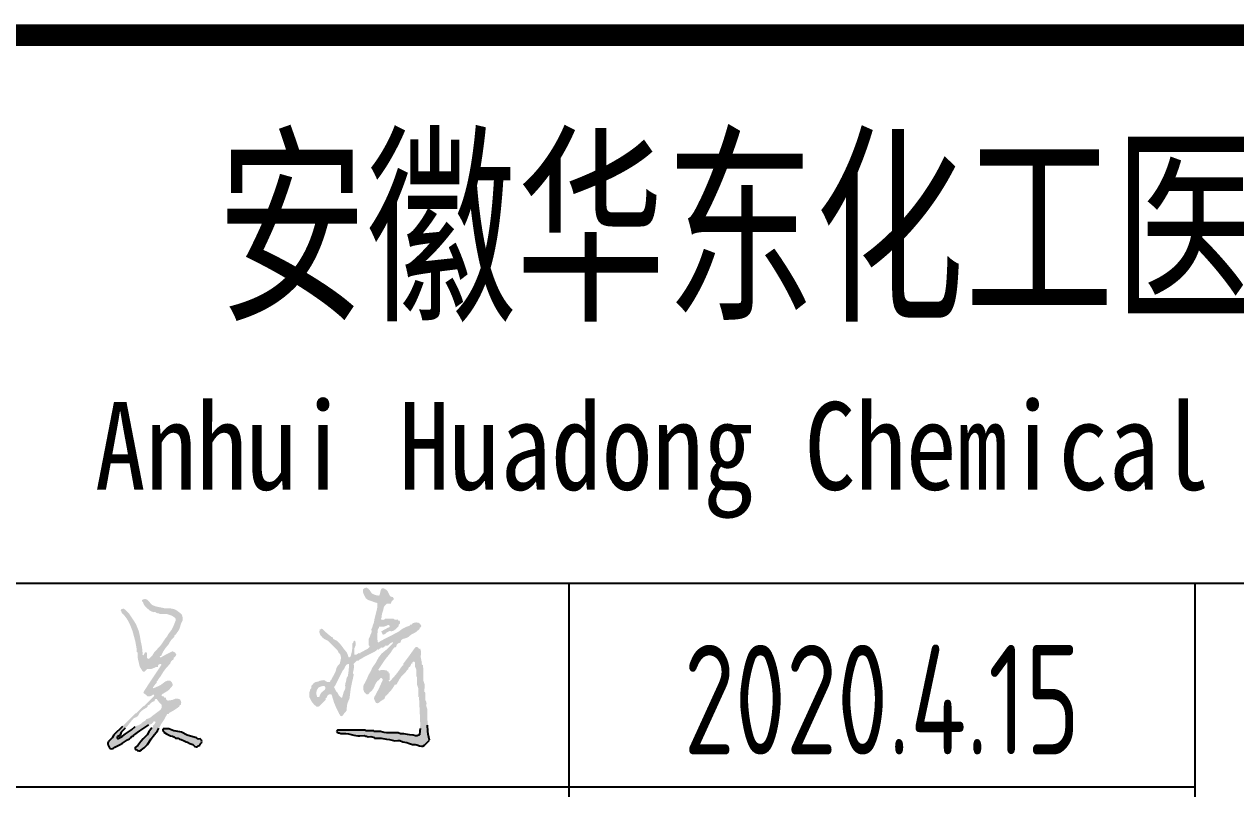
# Model space of a CAD drawing. Extents: x 84552 to 1115094, y -331058 to 102248.
# Drawn here: x 86682 to 88617, y 58753 to 59974 of the extents above; entities that cross this region are included whole.
import ezdxf
from ezdxf.enums import TextEntityAlignment as Align

# ---------------------------------------------------------------- set-up
doc = ezdxf.new("R2010")
doc.units = 0
doc.header["$LTSCALE"] = 1000
doc.header["$MEASUREMENT"] = 0
doc.styles.add('sceie', font='sceie.shx', dxfattribs={"width": 0.7, "bigfont": 'sceic.shx'})
doc.styles.add('宋体', font='', dxfattribs={"width": 0.6})
doc.styles.get('宋体').set_extended_font_data('SimSun')

msp = doc.modelspace()

# ---------------------------------------------------------------- hatches: boundary and pattern name
h = msp.add_hatch(color=256)
h.dxf.hatch_style = 1
h.paths.add_polyline_path([(86918, 58958.1), (86920.9, 58960.4), (86920.6, 58961.8), (86921.2, 58962.9), (86922.4, 58963.5), (86923.7, 58965.2), (86924.3, 58966.2), (86925, 58968.2), (86923.2, 58970.8), (86921.7, 58971.9), (86918.8, 58972.9), (86911.2, 58969.2), (86907.4, 58967.2), (86900, 58963), (86899, 58963.5), (86898.6, 58964.6), (86899, 58965.6), (86900.3, 58965.5), (86901.4, 58966.4), (86901.6, 58967.7), (86905.5, 58974.8), (86907.9, 58978.1), (86913, 58984.4), (86915.8, 58989.5), (86917.7, 58991.9), (86921.9, 58995.8), (86921.7, 58997.2), (86922.2, 58998.3), (86923.5, 58999), (86928.4, 59005.7), (86930.4, 59009.7), (86932.8, 59017.7), (86934.9, 59021.4), (86935.4, 59023.9), (86934.9, 59028.1), (86934.1, 59031), (86933.1, 59032.5), (86930.8, 59034.4), (86925.3, 59038.5), (86921.9, 59040.1), (86915.1, 59041.7), (86911.6, 59041.7), (86909.8, 59041.7), (86906.3, 59041.7), (86900.4, 59042.9), (86897.5, 59043.5), (86891.7, 59044.8), (86887.1, 59046.7), (86884.9, 59048.3), (86881.8, 59052.1), (86880.5, 59053.3), (86879.9, 59054), (86878.7, 59055.2), (86876.1, 59056.2), (86874.5, 59056.4), (86871.9, 59055.7), (86870.6, 59055), (86870.3, 59053.1), (86871.4, 59052.1), (86873.7, 59046.9), (86875.5, 59044.4), (86879.7, 59040.6), (86882.9, 59038), (86884.7, 59036.9), (86888.6, 59035.4), (86890.7, 59035.7), (86892.1, 59035.3), (86893.8, 59033.9), (86895.9, 59033.8), (86897.1, 59033.5), (86899, 59032.3), (86903.6, 59032.3), (86905.9, 59032.3), (86910.4, 59032.3), (86915.7, 59030.7), (86918.3, 59029.5), (86922.9, 59026.6), (86924.1, 59024.6), (86924.3, 59023), (86923.5, 59020.8), (86920, 59012), (86917.7, 59007.6), (86912, 59000), (86910.6, 58997.3), (86909.8, 58996), (86907.8, 58993.7), (86901.6, 58984.4), (86898, 58979.9), (86890.1, 58971.9), (86887.1, 58966.8), (86885.1, 58964.4), (86880.7, 58960.4), (86880.3, 58961.4), (86879.2, 58961.9), (86878.1, 58961.4), (86878.1, 58965.2), (86878.1, 58967.1), (86878.1, 58970.8), (86876.9, 58971.1), (86876.3, 58971.2), (86875, 58971.3), (86874.2, 58969.4), (86873.7, 58968.4), (86872.4, 58966.7), (86871.5, 58966.8), (86871, 58967.9), (86871.4, 58968.7), (86871, 58972.9), (86870.8, 58975), (86870.3, 58979.2), (86869.5, 58983.3), (86869.1, 58985.4), (86868.2, 58989.6), (86867.2, 58995.9), (86866.6, 58999), (86865.1, 59005.2), (86861.5, 59014.4), (86859.1, 59018.9), (86853.7, 59027.1), (86850.1, 59032.5), (86848, 59035.1), (86843.2, 59039.6), (86841.3, 59040.8), (86839.7, 59040.9), (86837.5, 59040.1), (86836.6, 59039.6), (86836.3, 59038.3), (86837, 59037.5), (86837.8, 59034.6), (86838.8, 59033.1), (86841.2, 59031.3), (86845.7, 59025.4), (86847.7, 59022.2), (86851.1, 59015.6), (86854.5, 59007.1), (86855.9, 59002.6), (86858.3, 58993.7), (86859, 58991.2), (86859.3, 58990), (86859.9, 58987.5), (86860.7, 58982.5), (86861.2, 58980), (86862, 58975), (86861.6, 58973.3), (86862.1, 58971.8), (86863.6, 58970.8), (86863.3, 58964.5), (86863.7, 58961.3), (86865.1, 58955.2), (86866.3, 58949.9), (86867.4, 58947.2), (86870.3, 58942.7), (86871.2, 58941.1), (86872.6, 58940.4), (86874.5, 58940.6), (86876.2, 58942.3), (86877, 58943.1), (86878.7, 58944.8), (86884, 58944.6), (86886.8, 58945.2), (86891.7, 58947.4), (86893.3, 58948), (86894.2, 58948.1), (86895.9, 58947.9), (86895.8, 58950.4), (86897.5, 58952.3), (86900, 58952.6), (86901, 58952.1), (86901.2, 58950.8), (86900.5, 58950), (86889.6, 58933.8), (86884.2, 58925.7), (86873.5, 58909.3), (86872.6, 58907.6), (86873.3, 58905.6), (86875, 58904.7), (86876.8, 58903.3), (86877.6, 58902.6), (86879.2, 58901), (86882.7, 58901), (86884.7, 58901.6), (86887.5, 58903.6), (86888.3, 58903.9), (86889, 58903.7), (86889.6, 58903.1), (86889.8, 58902.3), (86889.6, 58901.7), (86889.1, 58901), (86883, 58895), (86880, 58891.9), (86874, 58885.9), (86873.1, 58885.5), (86872.7, 58885.3), (86871.9, 58884.9), (86867.7, 58880.7), (86865.6, 58878.6), (86861.5, 58874.4), (86860.6, 58874), (86860.2, 58873.8), (86859.4, 58873.4), (86845.8, 58859.9), (86839.1, 58853.1), (86825.5, 58839.5), (86822.6, 58834.9), (86820.7, 58832.8), (86816.7, 58829.1), (86815.7, 58826.8), (86815.6, 58825.3), (86816.1, 58822.9), (86817.2, 58820.8), (86817.7, 58819.8), (86818.8, 58817.7), (86822.2, 58817.4), (86824.2, 58817.9), (86827.1, 58819.7), (86835.3, 58823.9), (86839.3, 58826.4), (86846.9, 58831.7), (86850.2, 58833.4), (86851.8, 58834.6), (86854.2, 58837.5), (86855.6, 58837.2), (86856.7, 58837.8), (86857.3, 58839), (86866.9, 58845.7), (86871.7, 58849), (86881.3, 58855.7), (86884.3, 58856.3), (86885.8, 58857.2), (86888, 58859.3), (86888.5, 58860.5), (86889.4, 58861), (86890.6, 58860.9), (86891.6, 58860.4), (86891.9, 58859.1), (86891.2, 58858.3), (86890.1, 58856.4), (86889.3, 58855.5), (86887.5, 58854.1), (86887.8, 58852.7), (86887.2, 58851.6), (86886, 58851), (86882.7, 58846.6), (86881.2, 58844.3), (86878.7, 58839.5), (86874.5, 58835.4), (86872.4, 58833.3), (86868.2, 58829.1), (86865.3, 58824.7), (86863.4, 58822.7), (86859.4, 58819.2), (86859.1, 58817.7), (86859.4, 58816.7), (86860.4, 58815.6), (86861.2, 58816.1), (86862.4, 58815.5), (86862.5, 58814.5), (86865.1, 58813.8), (86867, 58814.1), (86869.3, 58815.6), (86873.6, 58818.7), (86875.6, 58820.5), (86879.2, 58824.4), (86885, 58833.4), (86888.3, 58837.7), (86895.3, 58845.8), (86897.4, 58850), (86898.5, 58852), (86900.5, 58856.2), (86904.9, 58862.6), (86906.9, 58866), (86910.4, 58872.9), (86911.8, 58872.6), (86912.9, 58873.2), (86913.6, 58874.4), (86920.4, 58878.3), (86923.8, 58880.4), (86930.2, 58884.9), (86930.1, 58886.2), (86931, 58887.3), (86932.3, 58887.5), (86932.9, 58890.8), (86932.6, 58892.7), (86931.3, 58895.8), (86928.6, 58897), (86927, 58897.4), (86924, 58897.4), (86919.2, 58895.5), (86916.6, 58894.9), (86911.5, 58894.2), (86909.5, 58895.4), (86908.7, 58896.7), (86908.4, 58898.9), (86907, 58898.7), (86905.9, 58899.2), (86905.2, 58900.5), (86904.2, 58901.2), (86903.3, 58901.4), (86902.1, 58901), (86901.7, 58902.7), (86902.2, 58904.2), (86903.7, 58905.2), (86909.8, 58908.8), (86912.8, 58911), (86917.7, 58916.1), (86919.1, 58918.5), (86919.2, 58920.4), (86918.3, 58922.9), (86917, 58924.1), (86916.4, 58924.8), (86915.1, 58926), (86911.9, 58926.2), (86910.2, 58925.9), (86907.3, 58924.5), (86900.4, 58919.4), (86896.5, 58917.3), (86888.6, 58914), (86887.9, 58914.2), (86887.6, 58915.1), (86888, 58915.6), (86890.2, 58918.6), (86891.3, 58920.1), (86893.8, 58922.9), (86893.5, 58924.3), (86894.1, 58925.4), (86895.3, 58926), (86896.7, 58928.7), (86897.5, 58930), (86899.5, 58932.3), (86905, 58941.1), (86908.2, 58945.4), (86915.1, 58953.1), (86916.7, 58956.5)])
h.paths.add_polyline_path([(86892.5, 58897), (86893.8, 58896.8), (86896.6, 58892.9), (86898.2, 58891), (86901.6, 58887.5), (86901.9, 58884.3), (86901.5, 58882.5), (86900, 58879.7), (86895, 58875.9), (86892.5, 58874), (86887.5, 58870.3), (86883.8, 58867.3), (86881.6, 58866.1), (86877.1, 58864.5), (86875.9, 58862.7), (86874.9, 58861.9), (86872.9, 58860.9), (86868.2, 58856.9), (86865.3, 58855.2), (86859.4, 58853.1), (86853.6, 58847.7), (86850.4, 58845.3), (86843.8, 58841.1), (86839.2, 58837.4), (86836.6, 58835.8), (86831.3, 58833.3), (86831.3, 58833.7), (86831.1, 58834.1), (86830.7, 58834.3), (86830.7, 58835.8), (86831.4, 58836.9), (86832.8, 58837.5), (86835.2, 58839.3), (86836.2, 58840.8), (86837, 58843.7), (86841.2, 58847.9), (86843.2, 58850), (86847.4, 58854.1), (86850.1, 58857.6), (86851.5, 58859.4), (86854.2, 58863), (86856.4, 58865.4), (86857.9, 58866.5), (86860.9, 58867.7), (86863.4, 58869.4), (86864.4, 58870.7), (86865.6, 58873.4), (86870, 58878.1), (86872.6, 58880.1), (86878.1, 58883.3), (86879, 58884.3), (86879.3, 58885.1), (86879.2, 58886.4), (86880.5, 58887), (86881.1, 58887.3), (86882.3, 58888), (86885.1, 58890.9), (86886.9, 58892.1), (86890.6, 58893.7), (86890.6, 58894.6), (86890.6, 58895), (86890.6, 58895.8), (86891.6, 58896.7)], flags=16)
h.paths.add_polyline_path([(86942.6, 58839.3), (86933.4, 58843.7), (86925.1, 58845.2), (86921, 58846.2), (86913, 58848.9), (86909.5, 58848.9), (86907.7, 58848.9), (86904.2, 58848.9), (86903.5, 58848.3), (86903.4, 58847.6), (86903.7, 58846.8), (86904.4, 58845.6), (86904.7, 58845), (86905.2, 58843.7), (86909.2, 58841.1), (86911.3, 58839.9), (86915.6, 58838), (86919.2, 58837.2), (86921, 58836.4), (86924, 58834.3), (86926.6, 58834.5), (86928.1, 58834.1), (86930.2, 58832.8), (86932.7, 58831.9), (86934, 58831.5), (86936.5, 58830.7), (86940.7, 58828.6), (86942.7, 58827.6), (86946.9, 58825.5), (86949.9, 58824.9), (86951.5, 58824), (86953.7, 58821.8), (86954.1, 58821.4), (86954.3, 58821.2), (86954.7, 58820.8), (86956.8, 58820.2), (86958.3, 58820.5), (86959.9, 58821.8), (86961.7, 58822.6), (86962.5, 58823.3), (86963.6, 58825), (86965.3, 58826.9), (86965.7, 58828.7), (86965.1, 58831.2), (86964.3, 58832), (86963.9, 58832.5), (86963.1, 58833.3), (86960.7, 58832.9), (86959.1, 58833.3), (86957.3, 58834.9), (86947.5, 58837.5)])
h.paths.add_polyline_path([(87327.5, 58840.7), (87326.8, 58845.5), (87326.2, 58855.2), (87327, 58855.5), (87327.3, 58856.6), (87326.7, 58857.3), (87325.8, 58866.4), (87325.7, 58871), (87326.2, 58880.2), (87325.3, 58882.7), (87324.9, 58883.9), (87324.1, 58886.4), (87324.7, 58889.7), (87324.5, 58891.7), (87323, 58894.8), (87323, 58899.3), (87323, 58901.6), (87323, 58906.2), (87322.2, 58907.5), (87321.8, 58908.1), (87320.9, 58909.3), (87321.5, 58913.9), (87321.6, 58916.2), (87321.5, 58920.8), (87319.8, 58925.6), (87319.4, 58928.2), (87319.4, 58933.3), (87319.7, 58940.4), (87319.6, 58944), (87318.9, 58951), (87317.6, 58951.5), (87316.9, 58952.8), (87317.3, 58954.1), (87316.5, 58958.3), (87316.1, 58960.4), (87315.2, 58964.6), (87316.1, 58969.5), (87316, 58972.2), (87314.7, 58977.1), (87313.3, 58976.8), (87312.2, 58977.4), (87311.6, 58978.6), (87309.6, 58979.8), (87307.6, 58979.6), (87305.8, 58978.1), (87298.6, 58968), (87295, 58963), (87287.6, 58953.1), (87287.8, 58951.7), (87287.3, 58950.6), (87286, 58950), (87278.7, 58939.5), (87274.7, 58934.5), (87266.2, 58925), (87265.6, 58925), (87265.3, 58925), (87264.7, 58925), (87264.2, 58925.8), (87264.8, 58927), (87265.7, 58927.1), (87265.7, 58931.2), (87265.7, 58933.3), (87265.7, 58937.5), (87264.5, 58937.9), (87264, 58939.5), (87264.7, 58940.6), (87263.3, 58940.4), (87262.2, 58940.9), (87261.6, 58942.2), (87257, 58943), (87254.7, 58943.1), (87250.1, 58942.7), (87250, 58942.2), (87249.5, 58941.9), (87249.1, 58942.2), (87248.1, 58942.6), (87247.8, 58944), (87248.5, 58944.8), (87255.7, 58955.7), (87259.6, 58961.1), (87267.8, 58971.3), (87269.8, 58974.7), (87270.9, 58976.3), (87273.5, 58979.2), (87274.7, 58979.2), (87275.3, 58979.5), (87276.1, 58980.2), (87277.1, 58983.2), (87278.3, 58984.7), (87280.8, 58986.4), (87282, 58986.5), (87282.6, 58986.8), (87283.4, 58987.5), (87283.9, 58990), (87284.9, 58991.4), (87287.1, 58992.7), (87293, 58994.4), (87295.9, 58996), (87300.6, 59000), (87306.3, 59002.8), (87309, 59004.6), (87313.7, 59008.8), (87313.5, 59010.2), (87314.4, 59011.3), (87315.7, 59011.5), (87316.2, 59013.3), (87315.9, 59014.7), (87314.7, 59016.1), (87313.7, 59017.2), (87313.1, 59017.7), (87312.1, 59018.7), (87308.1, 59019), (87306, 59018.8), (87302.2, 59017.7), (87301.8, 59016.9), (87301.6, 59016.5), (87301.2, 59015.6), (87299.8, 59015.9), (87298.7, 59015.3), (87298, 59014.1), (87290.3, 59011.1), (87286.5, 59009.1), (87279.8, 59004.2), (87271.3, 58999.7), (87267, 58997.5), (87258.4, 58993.2), (87254.7, 58991.1), (87252.8, 58990.1), (87249.1, 58988), (87248.3, 58987.3), (87246.9, 58987.6), (87246.5, 58988.5), (87246.1, 58996.4), (87246.2, 59000.4), (87247, 59008.3), (87248.2, 59009.7), (87248.7, 59010.7), (87249.1, 59012.5), (87254.1, 59012.1), (87256.8, 59012.4), (87261.6, 59014.1), (87262.9, 59015), (87264.6, 59014.8), (87265.7, 59013.5), (87265.9, 59012.2), (87265, 59011.1), (87263.6, 59010.9), (87259.1, 59008.4), (87256.8, 59007.2), (87252.2, 59004.7), (87253.2, 59002.9), (87253.7, 59002), (87254.3, 59000), (87256.4, 58999.7), (87257.8, 59000.1), (87259.5, 59001.6), (87261.7, 59003.4), (87263, 59004.1), (87265.7, 59005.2), (87269.2, 59005), (87271.2, 59005.5), (87274.1, 59007.3), (87276.7, 59009.7), (87277.9, 59010.9), (87280.3, 59013.5), (87280.1, 59014.9), (87280.6, 59016), (87281.9, 59016.7), (87282.6, 59018.6), (87282.4, 59020.1), (87281.4, 59021.9), (87279.9, 59022.1), (87279, 59022.7), (87278.2, 59024), (87275.8, 59023.2), (87274, 59023.5), (87272, 59025), (87266.6, 59025), (87263.9, 59025), (87258.4, 59025), (87256.8, 59023.5), (87255.4, 59023.1), (87253.2, 59023.4), (87252.3, 59023.9), (87252, 59025.2), (87252.7, 59026), (87253.4, 59031.6), (87254, 59034.3), (87255.8, 59039.6), (87256.2, 59042.5), (87256.8, 59044), (87258.4, 59046.4), (87259.5, 59047.4), (87260, 59047.9), (87261, 59049), (87263.7, 59049), (87265.1, 59049), (87267.8, 59049), (87268.6, 59051.9), (87269.6, 59053.4), (87272, 59055.2), (87272.3, 59056.9), (87272, 59058), (87270.9, 59059.4), (87267.8, 59060.2), (87266, 59061.6), (87264.7, 59064.6), (87262.6, 59069), (87260.6, 59071.1), (87256.4, 59073.4), (87254.2, 59073.7), (87252.6, 59072.8), (87251.7, 59070.8), (87250.8, 59067.5), (87250.4, 59065.8), (87249.6, 59062.5), (87248.6, 59062.1), (87248, 59062), (87247, 59062), (87243.1, 59062.8), (87241.2, 59063.5), (87237.6, 59065.1), (87235.4, 59068.3), (87234.3, 59069.9), (87231.9, 59072.9), (87229.5, 59074.3), (87227.6, 59074.4), (87225.1, 59073.4), (87224.3, 59072.6), (87223.8, 59072.2), (87223, 59071.4), (87223.3, 59067.3), (87223.9, 59065.2), (87225.6, 59061.5), (87227.7, 59057.8), (87229.6, 59056), (87233.4, 59054.2), (87238.4, 59052.5), (87240.9, 59051.6), (87245.9, 59050), (87246.1, 59045), (87245.9, 59042.4), (87244.9, 59037.5), (87243.4, 59031.7), (87242.7, 59028.8), (87241.2, 59022.9), (87240.9, 59019.9), (87240.5, 59018.4), (87239.2, 59015.6), (87238.5, 59012.6), (87238, 59011.1), (87236.6, 59008.3), (87237, 59004.5), (87236.6, 59002.4), (87235, 58999), (87234.1, 58996.4), (87233.6, 58995.1), (87232.4, 58992.7), (87232.4, 58988.5), (87232.4, 58986.4), (87232.4, 58982.3), (87233.5, 58981.7), (87233.8, 58980.1), (87232.9, 58979.2), (87231.9, 58978.1), (87231.3, 58977.6), (87230.3, 58976.6), (87226.1, 58974.5), (87224.1, 58973.4), (87219.9, 58971.3), (87219.2, 58971), (87218.9, 58970.5), (87218.8, 58969.8), (87216.7, 58970.1), (87215.3, 58969.6), (87213.6, 58968.2), (87212.1, 58967.5), (87211.1, 58967.4), (87209.5, 58967.7), (87209.5, 58971.9), (87209.5, 58973.9), (87209.5, 58978.1), (87211.3, 58981.9), (87211.7, 58984.4), (87211, 58988.5), (87210.6, 58989.5), (87209.2, 58989.8), (87208.4, 58989.1), (87207.8, 58987.5), (87207.4, 58986.7), (87206.3, 58985.4), (87206.1, 58977.4), (87205.6, 58973.4), (87203.7, 58965.6), (87203, 58964.1), (87201.8, 58963.4), (87200.1, 58963.5), (87198.2, 58969.2), (87196.7, 58972), (87192.8, 58976.6), (87188.8, 58982.1), (87186.6, 58984.7), (87181.9, 58989.6), (87179.1, 58990.9), (87177.7, 58991.6), (87175.1, 58993.2), (87175.2, 58994.5), (87174.3, 58995.7), (87173, 58995.8), (87166.6, 59001), (87163.4, 59003.8), (87157.4, 59009.4), (87156.4, 59008.4), (87155.6, 59008.1), (87154.2, 59008.3), (87153.6, 59004.4), (87153.8, 59002.1), (87155.3, 58998.4), (87159.2, 58994.3), (87161.6, 58992.5), (87166.7, 58990.1), (87173.2, 58983.6), (87176.4, 58980.4), (87182.9, 58973.9), (87183.8, 58971.6), (87184.6, 58970.4), (87186.5, 58968.7), (87187.9, 58964.4), (87188, 58961.8), (87187.1, 58957.3), (87186.4, 58954.3), (87185.6, 58952.7), (87183.4, 58950.5), (87181.4, 58947.3), (87180.6, 58945.4), (87179.8, 58941.6), (87176.9, 58935.8), (87175.4, 58932.9), (87172.5, 58927.1), (87171.2, 58926.4), (87170.7, 58925.3), (87170.9, 58923.9), (87167.5, 58923.7), (87165.5, 58924.2), (87162.6, 58926), (87161.7, 58926.9), (87160.6, 58927.1), (87159.5, 58926.5), (87156, 58926.3), (87154.3, 58925.9), (87151.1, 58924.5), (87148.2, 58924), (87146.8, 58923.5), (87144.3, 58921.9), (87143, 58920.1), (87142.3, 58919.3), (87140.7, 58917.7), (87141, 58915.5), (87140.6, 58914.1), (87139.1, 58912.5), (87137.7, 58907.6), (87137.4, 58905), (87137.6, 58900), (87140.1, 58894.7), (87141.7, 58892.1), (87145.4, 58887.5), (87147, 58886.4), (87147.7, 58885.8), (87149, 58884.3), (87151.2, 58884.3), (87152.5, 58884.7), (87154.2, 58885.9), (87158, 58889.7), (87159.9, 58891.5), (87163.6, 58895.3), (87163.3, 58896.8), (87163.8, 58898.1), (87165.2, 58898.9), (87166.3, 58902), (87167.9, 58903.6), (87170.9, 58904.7), (87171.5, 58904), (87172.2, 58903.8), (87173, 58904.1), (87177, 58891.1), (87179.6, 58884.7), (87185.5, 58872.4), (87186.5, 58871.9), (87187, 58870.8), (87186.5, 58869.8), (87188.4, 58869.3), (87189.7, 58869.6), (87191.2, 58870.8), (87193.3, 58873.9), (87194.5, 58875.4), (87197, 58878.1), (87197.6, 58886.2), (87198.6, 58890.3), (87201.7, 58897.9), (87202.5, 58904.1), (87202.9, 58907.3), (87203.7, 58913.5), (87204.6, 58917.7), (87205, 58919.8), (87205.8, 58923.9), (87206.2, 58925.6), (87206.4, 58926.4), (87206.9, 58928.1), (87207.5, 58931.2), (87207.8, 58932.8), (87208.4, 58935.9), (87207.2, 58937.9), (87207.1, 58939.5), (87207.9, 58941.6), (87208.7, 58946.2), (87208.8, 58948.5), (87208.4, 58953.1), (87210.5, 58955.2), (87211.5, 58956.2), (87213.6, 58958.3), (87215.4, 58957.9), (87216.8, 58958.4), (87217.8, 58959.9), (87220.8, 58961.3), (87222.3, 58962.2), (87225.1, 58964), (87231.8, 58967.4), (87235.1, 58969), (87241.8, 58972.4), (87243.7, 58973.5), (87244.6, 58974.3), (87245.9, 58976), (87247.4, 58975.5), (87248.6, 58975.9), (87249.6, 58977.1), (87250.8, 58977.6), (87251.4, 58978.1), (87252.2, 58979.2), (87254, 58978.5), (87255.5, 58978.8), (87256.9, 58980.2), (87258.1, 58980.8), (87258.7, 58981.2), (87259.5, 58982.3), (87261.6, 58982), (87263.1, 58982.4), (87264.7, 58983.8), (87266.9, 58985.7), (87268.2, 58986.5), (87270.9, 58987.5), (87271.1, 58986.7), (87271, 58986.1), (87270.4, 58985.4), (87266.5, 58981.4), (87264.5, 58979.5), (87260.5, 58975.5), (87255, 58971.1), (87252.4, 58968.6), (87248, 58963), (87244.5, 58956.3), (87242.5, 58953.1), (87238.1, 58946.9), (87236.2, 58942.3), (87235.1, 58940.1), (87232.4, 58935.9), (87229.4, 58928.9), (87227.7, 58925.4), (87224.1, 58918.7), (87223.6, 58914.4), (87223.8, 58912), (87225.1, 58907.8), (87226.6, 58906.3), (87227.3, 58905.6), (87228.7, 58904.1), (87230.9, 58904), (87232.4, 58904.8), (87233.4, 58906.7), (87237.6, 58910.4), (87239.3, 58912.7), (87241.8, 58917.7), (87244.3, 58922.9), (87246.3, 58925.3), (87250.6, 58929.1), (87251, 58930.1), (87252.5, 58930.4), (87253.2, 58929.7), (87254.7, 58928.5), (87254.9, 58926.5), (87253.7, 58925), (87249.7, 58915.9), (87247.5, 58911.4), (87242.8, 58902.6), (87241.1, 58899.5), (87240.9, 58897), (87242.3, 58893.7), (87243, 58892.5), (87243.3, 58891.9), (87243.8, 58890.6), (87246.1, 58890), (87247.7, 58890.3), (87249.6, 58891.6), (87252.5, 58894), (87254.1, 58895.1), (87257.4, 58896.8), (87258.5, 58900.1), (87259.6, 58901.8), (87262.1, 58904.1), (87267.5, 58909.9), (87270, 58913), (87274.1, 58919.8), (87275.4, 58919.6), (87276.2, 58919.9), (87277.2, 58920.8), (87281.8, 58929), (87284.7, 58932.9), (87291.3, 58939.6), (87292.8, 58941.9), (87293.8, 58943), (87295.9, 58944.8), (87295.7, 58946.1), (87296.3, 58947.3), (87297.5, 58947.9), (87299, 58949.7), (87299.6, 58950.8), (87300.1, 58953.1), (87300.9, 58953.1), (87301.4, 58953.1), (87302.2, 58953.1), (87302, 58954.4), (87302.3, 58955.3), (87303.2, 58956.2), (87304.5, 58956.4), (87305.4, 58956.1), (87306.4, 58955.2), (87306.1, 58950.5), (87306.5, 58948), (87308.4, 58943.7), (87308.4, 58939.1), (87308.4, 58936.9), (87308.4, 58932.3), (87308.9, 58932.3), (87309.1, 58932.3), (87309.5, 58932.3), (87309.5, 58927.3), (87309.5, 58924.8), (87309.5, 58919.8), (87310.3, 58917.3), (87310.7, 58916), (87311.6, 58913.5), (87311.6, 58908.1), (87311.6, 58905.4), (87311.6, 58900), (87312.5, 58900.1), (87312.7, 58900.4), (87312.6, 58902.1), (87313.1, 58901.3), (87312.7, 58900.4), (87312.8, 58897.5), (87312.9, 58895.2), (87313.1, 58890.6), (87313.8, 58876.8), (87314.1, 58870), (87314.7, 58856.2), (87314.3, 58849.5), (87314.1, 58846.2), (87313.7, 58839.5), (87309.7, 58838.1), (87307.3, 58838), (87303.2, 58839), (87297.4, 58839.5), (87294.4, 58839.9), (87288.7, 58841.1), (87284.8, 58841.1), (87282.9, 58841.4), (87279.3, 58842.7), (87271.8, 58842.7), (87268, 58842.7), (87260.5, 58842.7), (87256.8, 58843.5), (87254.9, 58843.9), (87251.1, 58844.7), (87247, 58844.7), (87244.9, 58844.7), (87240.7, 58844.7), (87240.7, 58845.2), (87240.7, 58845.4), (87240.7, 58845.8), (87235.3, 58845.8), (87232.6, 58845.8), (87227.2, 58845.8), (87227.2, 58846.2), (87227.2, 58846.4), (87227.2, 58846.8), (87209.3, 58846.8), (87200.3, 58846.8), (87182.4, 58846.8), (87181.3, 58846.1), (87181.1, 58844.7), (87181.9, 58843.7), (87184.2, 58843), (87185.4, 58842.6), (87187.6, 58841.6), (87196, 58841.6), (87200.3, 58841), (87208.4, 58839), (87215, 58838.2), (87218.4, 58838.1), (87225.1, 58838.5), (87227.6, 58837.7), (87228.8, 58837.2), (87231.3, 58836.4), (87235.5, 58836.7), (87237.7, 58836.5), (87241.8, 58835.4), (87241.8, 58835), (87241.8, 58834.7), (87241.8, 58834.3), (87245.9, 58834.3), (87248, 58834.3), (87252.2, 58834.3), (87260.9, 58832.7), (87265.3, 58831.9), (87274.1, 58830.2), (87279.1, 58830.7), (87281.8, 58830.3), (87286.6, 58828.6), (87293, 58827.3), (87296.1, 58826.4), (87302.2, 58823.9), (87306.8, 58824.2), (87309.4, 58823.7), (87313.7, 58821.8), (87316.8, 58821.3), (87318.6, 58821.5), (87321.5, 58822.9), (87324.7, 58826.1), (87326.3, 58827.8), (87329.3, 58831.2)])
h.paths.add_polyline_path([(87189.9, 58899.1), (87189, 58898.7), (87188.1, 58898.9), (87185.6, 58901.5), (87184.5, 58903), (87182.9, 58906.2), (87180.4, 58909.2), (87179.3, 58911), (87177.7, 58914.6), (87177.1, 58915.7), (87177.5, 58917.1), (87178.7, 58917.7), (87183.7, 58927.7), (87186.2, 58932.7), (87191.2, 58942.7), (87193.1, 58944.9), (87193.8, 58946.2), (87194.9, 58948.9), (87196.2, 58950.8), (87197.1, 58951.6), (87199, 58952.6), (87199.9, 58952.9), (87200.6, 58952.7), (87201.1, 58952.1), (87200.5, 58944.5), (87200.1, 58940.8), (87199, 58933.3), (87197.3, 58930.7), (87196.8, 58929.1), (87196.4, 58926), (87195, 58921.2), (87194.7, 58918.6), (87194.9, 58913.5), (87192.6, 58908.3), (87191.7, 58905.5), (87190.2, 58900)], flags=16)
h.paths.add_polyline_path([(87163.3, 58913.6), (87162.1, 58911.4), (87157.5, 58907.8), (87155.6, 58905.3), (87153.2, 58900), (87152, 58900), (87151.3, 58900), (87150.1, 58900), (87149, 58903.6), (87148.8, 58905.6), (87149, 58909.3), (87150.1, 58911.7), (87150.7, 58912.9), (87152.2, 58915.1), (87155.7, 58916.7), (87157.7, 58917.2), (87161.5, 58917.7), (87163.1, 58915.7)], flags=16)

# ---------------------------------------------------------------- linework, layer by layer
for p, q in [((85802.3, 59081.8), (91302.3, 59081.8)), ((87552.3, 57456.8), (87552.3, 59081.8)), ((88552.3, 57456.8), (88552.3, 59081.8)), ((86825.5, 58839.5), (86822.6, 58834.9)), ((86839.1, 58853.1), (86825.5, 58839.5)), ((86835.2, 58839.3), (86832.8, 58837.5)), ((86836.2, 58840.8), (86835.2, 58839.3)), ((86837, 58843.7), (86836.2, 58840.8)), ((86841.2, 58847.9), (86837, 58843.7)), ((86839.2, 58837.4), (86843.8, 58841.1)), ((86843.2, 58850), (86841.2, 58847.9)), ((86843.8, 58841.1), (86850.4, 58845.3)), ((86850.4, 58845.3), (86853.6, 58847.7)), ((86853.6, 58847.7), (86859.4, 58853.1)), ((86856.7, 58837.8), (86857.3, 58839)), ((86857.3, 58839), (86866.9, 58845.7)), ((86866.9, 58845.7), (86871.7, 58849)), ((86871.7, 58849), (86881.3, 58855.7)), ((86878.7, 58839.5), (86874.5, 58835.4)), ((86881.2, 58844.3), (86878.7, 58839.5)), ((86882.7, 58846.6), (86881.2, 58844.3)), ((86886, 58851), (86882.7, 58846.6)), ((86888.3, 58837.7), (86895.3, 58845.8)), ((86895.3, 58845.8), (86897.4, 58850)), ((86903.5, 58848.3), (86903.4, 58847.6)), ((86903.4, 58847.6), (86903.7, 58846.8)), ((86904.2, 58848.9), (86903.5, 58848.3)), ((86903.7, 58846.8), (86904.4, 58845.6)), ((86907.7, 58848.9), (86904.2, 58848.9)), ((86904.4, 58845.6), (86904.7, 58845)), ((86904.7, 58845), (86905.2, 58843.7)), ((86905.2, 58843.7), (86909.2, 58841.1)), ((86909.5, 58848.9), (86907.7, 58848.9)), ((86909.2, 58841.1), (86911.3, 58839.9)), ((86913, 58848.9), (86909.5, 58848.9)), ((86911.3, 58839.9), (86915.6, 58838)), ((86921, 58846.2), (86913, 58848.9)), ((86925.1, 58845.2), (86921, 58846.2)), ((86933.4, 58843.7), (86925.1, 58845.2)), ((86942.6, 58839.3), (86933.4, 58843.7)), ((86947.5, 58837.5), (86942.6, 58839.3)), ((87181.3, 58846.1), (87181.1, 58844.7)), ((87181.1, 58844.7), (87181.9, 58843.7)), ((87182.4, 58846.8), (87181.3, 58846.1)), ((87181.9, 58843.7), (87184.2, 58843)), ((87200.3, 58846.8), (87182.4, 58846.8)), ((87184.2, 58843), (87185.4, 58842.6)), ((87185.4, 58842.6), (87187.6, 58841.6)), ((87187.6, 58841.6), (87196, 58841.6)), ((87196, 58841.6), (87200.3, 58841)), ((87209.3, 58846.8), (87200.3, 58846.8)), ((87200.3, 58841), (87208.4, 58839)), ((87208.4, 58839), (87215, 58838.2)), ((87227.2, 58846.8), (87209.3, 58846.8)), ((87227.2, 58846.4), (87227.2, 58846.8)), ((87227.2, 58846.2), (87227.2, 58846.4)), ((87227.2, 58845.8), (87227.2, 58846.2)), ((87232.6, 58845.8), (87227.2, 58845.8)), ((87235.3, 58845.8), (87232.6, 58845.8)), ((87240.7, 58845.8), (87235.3, 58845.8)), ((87240.7, 58845.4), (87240.7, 58845.8)), ((87240.7, 58845.2), (87240.7, 58845.4)), ((87240.7, 58844.7), (87240.7, 58845.2)), ((87244.9, 58844.7), (87240.7, 58844.7)), ((87247, 58844.7), (87244.9, 58844.7)), ((87251.1, 58844.7), (87247, 58844.7)), ((87254.9, 58843.9), (87251.1, 58844.7)), ((87256.8, 58843.5), (87254.9, 58843.9)), ((87260.5, 58842.7), (87256.8, 58843.5)), ((87268, 58842.7), (87260.5, 58842.7)), ((87271.8, 58842.7), (87268, 58842.7)), ((87279.3, 58842.7), (87271.8, 58842.7)), ((87282.9, 58841.4), (87279.3, 58842.7)), ((87284.8, 58841.1), (87282.9, 58841.4)), ((87288.7, 58841.1), (87284.8, 58841.1)), ((87294.4, 58839.9), (87288.7, 58841.1)), ((87297.4, 58839.5), (87294.4, 58839.9)), ((87303.2, 58839), (87297.4, 58839.5)), ((87307.3, 58838), (87303.2, 58839)), ((87313.7, 58839.5), (87309.7, 58838.1)), ((87314.1, 58846.2), (87313.7, 58839.5)), ((87314.3, 58849.5), (87314.1, 58846.2)), ((87326.8, 58845.5), (87326.2, 58855.2)), ((87327.5, 58840.7), (87326.8, 58845.5)), ((87329.3, 58831.2), (87327.5, 58840.7)), ((86815.7, 58826.8), (86815.6, 58825.3)), ((86815.6, 58825.3), (86816.1, 58822.9)), ((86816.7, 58829.1), (86815.7, 58826.8)), ((86816.1, 58822.9), (86817.2, 58820.8)), ((86820.7, 58832.8), (86816.7, 58829.1)), ((86817.2, 58820.8), (86817.7, 58819.8)), ((86817.7, 58819.8), (86818.8, 58817.7)), ((86822.6, 58834.9), (86820.7, 58832.8)), ((86824.2, 58817.9), (86827.1, 58819.7)), ((86827.1, 58819.7), (86835.3, 58823.9)), ((86831.4, 58836.9), (86830.7, 58835.8)), ((86830.7, 58835.8), (86830.7, 58834.3)), ((86830.7, 58834.3), (86831.1, 58834.1)), ((86831.1, 58834.1), (86831.3, 58833.7)), ((86831.3, 58833.3), (86836.6, 58835.8)), ((86831.3, 58833.7), (86831.3, 58833.3)), ((86832.8, 58837.5), (86831.4, 58836.9)), ((86835.3, 58823.9), (86839.3, 58826.4)), ((86836.6, 58835.8), (86839.2, 58837.4)), ((86839.3, 58826.4), (86846.9, 58831.7)), ((86846.9, 58831.7), (86850.2, 58833.4)), ((86850.2, 58833.4), (86851.8, 58834.6)), ((86851.8, 58834.6), (86854.2, 58837.5)), ((86854.2, 58837.5), (86855.6, 58837.2)), ((86855.6, 58837.2), (86856.7, 58837.8)), ((86863.4, 58822.7), (86859.4, 58819.2)), ((86865.3, 58824.7), (86863.4, 58822.7)), ((86868.2, 58829.1), (86865.3, 58824.7)), ((86872.4, 58833.3), (86868.2, 58829.1)), ((86874.5, 58835.4), (86872.4, 58833.3)), ((86873.6, 58818.7), (86875.6, 58820.5)), ((86875.6, 58820.5), (86879.2, 58824.4)), ((86879.2, 58824.4), (86885, 58833.4)), ((86885, 58833.4), (86888.3, 58837.7)), ((86915.6, 58838), (86919.2, 58837.2)), ((86919.2, 58837.2), (86921, 58836.4)), ((86921, 58836.4), (86924, 58834.3)), ((86924, 58834.3), (86926.6, 58834.5)), ((86926.6, 58834.5), (86928.1, 58834.1)), ((86928.1, 58834.1), (86930.2, 58832.8)), ((86930.2, 58832.8), (86932.7, 58831.9)), ((86932.7, 58831.9), (86934, 58831.5)), ((86934, 58831.5), (86936.5, 58830.7)), ((86936.5, 58830.7), (86940.7, 58828.6)), ((86940.7, 58828.6), (86942.7, 58827.6)), ((86942.7, 58827.6), (86946.9, 58825.5)), ((86946.9, 58825.5), (86949.9, 58824.9)), ((86957.3, 58834.9), (86947.5, 58837.5)), ((86949.9, 58824.9), (86951.5, 58824)), ((86951.5, 58824), (86953.7, 58821.8)), ((86953.7, 58821.8), (86954.1, 58821.4)), ((86954.1, 58821.4), (86954.3, 58821.2)), ((86954.3, 58821.2), (86954.7, 58820.8)), ((86954.7, 58820.8), (86956.8, 58820.2)), ((86956.8, 58820.2), (86958.3, 58820.5)), ((86959.1, 58833.3), (86957.3, 58834.9)), ((86958.3, 58820.5), (86959.9, 58821.8)), ((86960.7, 58832.9), (86959.1, 58833.3)), ((86959.9, 58821.8), (86961.7, 58822.6)), ((86963.1, 58833.3), (86960.7, 58832.9)), ((86961.7, 58822.6), (86962.5, 58823.3)), ((86962.5, 58823.3), (86963.6, 58825)), ((86963.9, 58832.5), (86963.1, 58833.3)), ((86963.6, 58825), (86965.3, 58826.9)), ((86964.3, 58832), (86963.9, 58832.5)), ((86965.1, 58831.2), (86964.3, 58832)), ((86965.7, 58828.7), (86965.1, 58831.2)), ((86965.3, 58826.9), (86965.7, 58828.7)), ((87215, 58838.2), (87218.4, 58838.1)), ((87218.4, 58838.1), (87225.1, 58838.5)), ((87225.1, 58838.5), (87227.6, 58837.7)), ((87227.6, 58837.7), (87228.8, 58837.2)), ((87228.8, 58837.2), (87231.3, 58836.4)), ((87231.3, 58836.4), (87235.5, 58836.7)), ((87235.5, 58836.7), (87237.7, 58836.5)), ((87237.7, 58836.5), (87241.8, 58835.4)), ((87241.8, 58835.4), (87241.8, 58835)), ((87241.8, 58835), (87241.8, 58834.7)), ((87241.8, 58834.7), (87241.8, 58834.3)), ((87241.8, 58834.3), (87245.9, 58834.3)), ((87245.9, 58834.3), (87248, 58834.3)), ((87248, 58834.3), (87252.2, 58834.3)), ((87252.2, 58834.3), (87260.9, 58832.7)), ((87260.9, 58832.7), (87265.3, 58831.9)), ((87265.3, 58831.9), (87274.1, 58830.2)), ((87274.1, 58830.2), (87279.1, 58830.7)), ((87279.1, 58830.7), (87281.8, 58830.3)), ((87281.8, 58830.3), (87286.6, 58828.6)), ((87286.6, 58828.6), (87293, 58827.3)), ((87293, 58827.3), (87296.1, 58826.4)), ((87296.1, 58826.4), (87302.2, 58823.9)), ((87302.2, 58823.9), (87306.8, 58824.2)), ((87306.8, 58824.2), (87309.4, 58823.7)), ((87309.7, 58838.1), (87307.3, 58838)), ((87309.4, 58823.7), (87313.7, 58821.8)), ((87313.7, 58821.8), (87316.8, 58821.3)), ((87316.8, 58821.3), (87318.6, 58821.5)), ((87318.6, 58821.5), (87321.5, 58822.9)), ((87321.5, 58822.9), (87324.7, 58826.1)), ((87324.7, 58826.1), (87326.3, 58827.8)), ((87326.3, 58827.8), (87329.3, 58831.2)), ((86818.8, 58817.7), (86822.2, 58817.4)), ((86822.2, 58817.4), (86824.2, 58817.9)), ((86859.4, 58819.2), (86859.1, 58817.7)), ((86859.1, 58817.7), (86859.4, 58816.7)), ((86859.4, 58816.7), (86860.4, 58815.6)), ((86860.4, 58815.6), (86861.2, 58816.1)), ((86861.2, 58816.1), (86862.4, 58815.5)), ((86862.4, 58815.5), (86862.5, 58814.5)), ((86862.5, 58814.5), (86865.1, 58813.8)), ((86865.1, 58813.8), (86867, 58814.1)), ((86867, 58814.1), (86869.3, 58815.6)), ((86869.3, 58815.6), (86873.6, 58818.7)), ((85802.3, 58756.8), (88552.3, 58756.8))]:
    msp.add_line(p, q)
at = {"const_width": 35}
msp.add_lwpolyline([(94802.3, 59956.8), (85802.3, 59956.8)], dxfattribs=at)

# ---------------------------------------------------------------- texts
at = {"style": '宋体'}
for s, height, width, p in [('安徽华东化工医药工程有限责任公司', 250, 0.7, (88899.8, 59656.8)), ('Anhui Huadong Chemical & Medical Engineering Co.,Ltd', 140, 0.85, (88899.8, 59281.8))]:
    msp.add_text(s, height=height, dxfattribs=dict(at, width=width)).set_placement(p, align=Align.MIDDLE)
at = {"style": 'sceie', "width": 0.8}
msp.add_attdef('2020.4.15', text='200320-02-040', height=175, dxfattribs=at).set_placement((88052, 58896), align=Align.MIDDLE)

doc.saveas('drawing.dxf')
